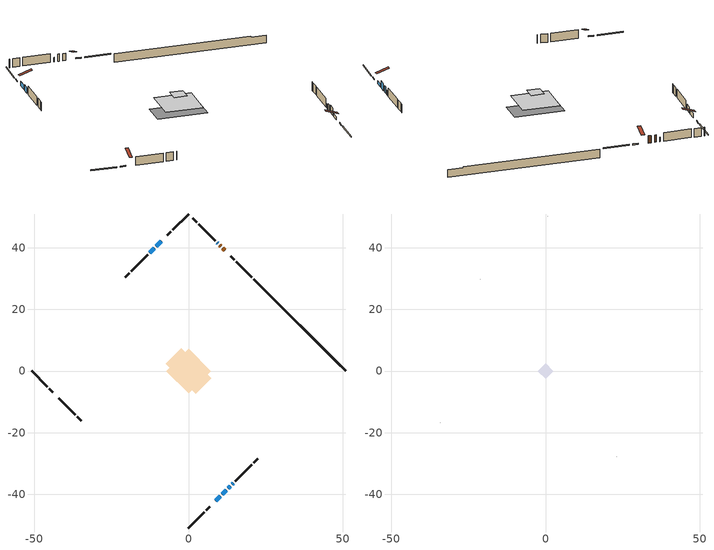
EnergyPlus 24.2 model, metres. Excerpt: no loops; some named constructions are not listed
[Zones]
conditioned space
 floor adiabatic (AdiabaticFloorConstruction): -7.27,0 0,7.27 7.27,0 0,-7.27 z0.61
 floor foundation (Slab1 construction): -7.44,2.38 -2.38,7.44 7.44,-2.38 2.38,-7.44 z-1.77
 wall outside (RimJoist1 construction): 0,-50.9 5.09,-45.81 / -50.9,0 -45.81,-5.09 / 0,50.9 -5.09,45.81 / 20.5,30.4 15.41,35.49 z0.61:0.91
 wall outside (RimJoist2 construction): 5.75,-45.15 6.83,-44.07 / -45.15,-5.75 -44.07,-6.83 / -5.75,45.15 -6.83,44.07 / 14.75,36.15 13.67,37.22 z0.61:0.91
 wall outside (AdiabaticWallConstruction 1): 11.71,39.19 11.06,39.84 / 10.41,40.49 10.13,40.77 z0.61:2.64
 wall outside (AdiabaticWallConstruction): -8.79,42.1 -10.52,40.38 / 9.48,41.42 9.31,41.59 / 14.19,-36.71 14.53,-36.37 z0.61:1.83; -11.17,39.72 -12.54,38.36 z0.61:2.24; 8.79,-42.1 10.23,-40.67 z0.61:1.47; 10.88,-40.01 12.23,-38.66 z0.61:2.64; 12.89,-38.01 13.54,-37.36 z0.61:2.44
 wall outside (Wall1 construction): 15.18,-35.71 20.52,-30.38 / -42.1,-8.79 -36.77,-14.13 / -13.2,37.7 -18.53,32.37 / 8.65,42.25 3.32,47.58 z0.61:3.05
 wall outside (Wall2 construction): 21.17,-29.72 22.48,-28.42 / -36.11,-14.78 -34.81,-16.09 / -19.19,31.71 -20.5,30.4 / 2.66,48.24 1.35,49.54 z0.61:3.05
 wall foundation (FoundationWall1 construction): 21.15,29.74,-1.77 21.15,29.74,0.61 47.92,2.97,0.61 47.92,2.97,0.4 50.9,0,0.4 50.9,0,-1.77
 window (WindowConstruction): -8.79,42.1 -10.52,40.38 z0.61:1.83
 window (WindowConstruction 6): 9.48,41.42 9.31,41.59 z0.61:1.83
 window (WindowConstruction 1): -11.17,39.72 -12.54,38.36 z0.61:2.23
 window (WindowConstruction 2): 8.79,-42.1 10.23,-40.67 z0.61:1.47
 window (WindowConstruction 3): 10.88,-40.01 12.23,-38.67 z0.61:2.64
 window (WindowConstruction 4): 12.89,-38.01 13.54,-37.36 z0.61:2.44
 window (WindowConstruction 5): 14.19,-36.7 14.53,-36.37 z0.61:1.83
 door (Door): 11.7,39.19 11.06,39.84 z0.61:2.64
 door (Door 1): 10.4,40.49 10.13,40.76 z0.61:2.64
 ceiling adiabatic (AdiabaticFloorConstruction): 0,-7.27 7.27,0 0,7.27 -7.27,0 z0.61
attic - vented
 floor to conditioned space (Floor1 construction Reversed): -2.55,0 0,2.55 2.55,0 0,-2.55 z3.05
 wall outside (Wall3 construction): 23.14,-27.76 23.18,-27.72 / -34.15,-16.75 -34.11,-16.79 / -21.15,29.74 -21.19,29.7 / 0.7,50.2 0.66,50.24 z0.61:3.05
 roof outside (Roof1 construction): 8.14,-42.76,3.05 5.66,-40.28,4.22 5,-40.93,4.22 7.48,-43.41,3.05; -42.76,-8.14,3.05 -40.28,-5.66,4.22 -40.93,-5,4.22 -43.41,-7.48,3.05; -8.14,42.76,3.05 -5.66,40.28,4.22 -5,40.93,4.22 -7.48,43.41,3.05; 12.36,38.54,3.05 9.88,36.05,4.22 10.54,35.4,4.22 13.02,37.88,3.05
[Material] Roughness=Rough; Thermal Absorptance=0.9
Name | Thickness {m} | Conductivity {W/m-K} | Density {kg/m3} | Specific Heat {J/kg-K} | Solar Absorptance | Visible Absorptance
ceiling stud and cavity | 0.1397 | 0.0800577 | 65.682 | 1177.47 | 0.7 | 0.7
gypsum board | 0.0127 | 0.160291 | 801 | 837.4 | 0.6 | 0.6
[Construction]
Floor1 construction: ceiling stud and cavity, gypsum board
[EnergyManagementSystem:OutputVariable] Type of Data in Variable=Summed
Name | EMS Variable | Update Frequency | EMS Program or Subroutine | Units
central ac and furnace supply fan disaggregate htg primary | central_ac_and_furnace_supply_fan_primary_htg | SystemTimestep | central_ac_and_furnace_supply_fan_disaggregate_program_1 | J
unit heater supply fan disaggregate htg primary | unit_heater_supply_fan_primary_htg | SystemTimestep | unit_heater_supply_fan_disaggregate_program | J
loads_htg_tot_peakload_outvar; loads_htg_tot_annual_outvar; Energy Management System Output Variable 1; Energy Management System Output Variable 45 | loads_htg_tot | ZoneTimestep | total_loads_program | J
loads_clg_tot_peakload_outvar; loads_clg_tot_annual_outvar; Energy Management System Output Variable 2; Energy Management System Output Variable 46 | loads_clg_tot | ZoneTimestep | total_loads_program | J
htg_unmet_hours_annual_outvar; Energy Management System Output Variable 3 | htg_unmet_hours | ZoneTimestep | unmet_hours_program | hr
clg_unmet_hours_annual_outvar; Energy Management System Output Variable 4 | clg_unmet_hours | ZoneTimestep | unmet_hours_program | hr
loads_htg_roofs_annual_outvar; Energy Management System Output Variable 5 | loads_htg_roofs | ZoneTimestep | component_loads_program | J
loads_htg_ceilings_annual_outvar; Energy Management System Output Variable 6 | loads_htg_ceilings | ZoneTimestep | component_loads_program | J
loads_htg_walls_annual_outvar; Energy Management System Output Variable 7 | loads_htg_walls | ZoneTimestep | component_loads_program | J
loads_htg_rim_joists_annual_outvar; Energy Management System Output Variable 8 | loads_htg_rim_joists | ZoneTimestep | component_loads_program | J
loads_htg_foundation_walls_annual_outvar; Energy Management System Output Variable 9 | loads_htg_foundation_walls | ZoneTimestep | component_loads_program | J
loads_htg_doors_annual_outvar; Energy Management System Output Variable 10 | loads_htg_doors | ZoneTimestep | component_loads_program | J
loads_htg_windows_conduction_annual_outvar; Energy Management System Output Variable 11 | loads_htg_windows_conduction | ZoneTimestep | component_loads_program | J
loads_htg_windows_solar_annual_outvar; Energy Management System Output Variable 12 | loads_htg_windows_solar | ZoneTimestep | component_loads_program | J
loads_htg_skylights_conduction_annual_outvar; Energy Management System Output Variable 13 | loads_htg_skylights_conduction | ZoneTimestep | component_loads_program | J
loads_htg_skylights_solar_annual_outvar; Energy Management System Output Variable 14 | loads_htg_skylights_solar | ZoneTimestep | component_loads_program | J
loads_htg_floors_annual_outvar; Energy Management System Output Variable 15 | loads_htg_floors | ZoneTimestep | component_loads_program | J
loads_htg_slabs_annual_outvar; Energy Management System Output Variable 16 | loads_htg_slabs | ZoneTimestep | component_loads_program | J
loads_htg_internal_mass_annual_outvar; Energy Management System Output Variable 17 | loads_htg_internal_mass | ZoneTimestep | component_loads_program | J
loads_htg_infil_annual_outvar; Energy Management System Output Variable 18 | loads_htg_infil | ZoneTimestep | component_loads_program | J
loads_htg_natvent_annual_outvar; Energy Management System Output Variable 19 | loads_htg_natvent | ZoneTimestep | component_loads_program | J
loads_htg_mechvent_annual_outvar; Energy Management System Output Variable 20 | loads_htg_mechvent | ZoneTimestep | component_loads_program | J
loads_htg_whf_annual_outvar; Energy Management System Output Variable 21 | loads_htg_whf | ZoneTimestep | component_loads_program | J
loads_htg_ducts_annual_outvar; Energy Management System Output Variable 22 | loads_htg_ducts | ZoneTimestep | component_loads_program | J
loads_htg_intgains_annual_outvar; Energy Management System Output Variable 23 | loads_htg_intgains | ZoneTimestep | component_loads_program | J
loads_htg_lighting_annual_outvar; Energy Management System Output Variable 24 | loads_htg_lighting | ZoneTimestep | component_loads_program | J
loads_clg_roofs_annual_outvar; Energy Management System Output Variable 25 | loads_clg_roofs | ZoneTimestep | component_loads_program | J
loads_clg_ceilings_annual_outvar; Energy Management System Output Variable 26 | loads_clg_ceilings | ZoneTimestep | component_loads_program | J
loads_clg_walls_annual_outvar; Energy Management System Output Variable 27 | loads_clg_walls | ZoneTimestep | component_loads_program | J
loads_clg_rim_joists_annual_outvar; Energy Management System Output Variable 28 | loads_clg_rim_joists | ZoneTimestep | component_loads_program | J
loads_clg_foundation_walls_annual_outvar; Energy Management System Output Variable 29 | loads_clg_foundation_walls | ZoneTimestep | component_loads_program | J
loads_clg_doors_annual_outvar; Energy Management System Output Variable 30 | loads_clg_doors | ZoneTimestep | component_loads_program | J
loads_clg_windows_conduction_annual_outvar; Energy Management System Output Variable 31 | loads_clg_windows_conduction | ZoneTimestep | component_loads_program | J
loads_clg_windows_solar_annual_outvar; Energy Management System Output Variable 32 | loads_clg_windows_solar | ZoneTimestep | component_loads_program | J
loads_clg_skylights_conduction_annual_outvar; Energy Management System Output Variable 33 | loads_clg_skylights_conduction | ZoneTimestep | component_loads_program | J
loads_clg_skylights_solar_annual_outvar; Energy Management System Output Variable 34 | loads_clg_skylights_solar | ZoneTimestep | component_loads_program | J
loads_clg_floors_annual_outvar; Energy Management System Output Variable 35 | loads_clg_floors | ZoneTimestep | component_loads_program | J
loads_clg_slabs_annual_outvar; Energy Management System Output Variable 36 | loads_clg_slabs | ZoneTimestep | component_loads_program | J
loads_clg_internal_mass_annual_outvar; Energy Management System Output Variable 37 | loads_clg_internal_mass | ZoneTimestep | component_loads_program | J
loads_clg_infil_annual_outvar; Energy Management System Output Variable 38 | loads_clg_infil | ZoneTimestep | component_loads_program | J
loads_clg_natvent_annual_outvar; Energy Management System Output Variable 39 | loads_clg_natvent | ZoneTimestep | component_loads_program | J
loads_clg_mechvent_annual_outvar; Energy Management System Output Variable 40 | loads_clg_mechvent | ZoneTimestep | component_loads_program | J
loads_clg_whf_annual_outvar; Energy Management System Output Variable 41 | loads_clg_whf | ZoneTimestep | component_loads_program | J
loads_clg_ducts_annual_outvar; Energy Management System Output Variable 42 | loads_clg_ducts | ZoneTimestep | component_loads_program | J
loads_clg_intgains_annual_outvar; Energy Management System Output Variable 43 | loads_clg_intgains | ZoneTimestep | component_loads_program | J
loads_clg_lighting_annual_outvar; Energy Management System Output Variable 44 | loads_clg_lighting | ZoneTimestep | component_loads_program | J
[Schedule:Day:Interval]
interior lighting schedule day 4: No, 01:00, 0.0763636, 04:00, 0.0636364, 05:00, 0.07, 06:00, 0.114545, 07:00, 0.190909, 08:00, 0.241818, 10:00, 0.260909, 11:00, 0.248182, 12:00, 0.235455, 13:00, 0.229091, 14:00, 0.222727, 15:00, 0.235455, 16:00, 0.260909, 17:00, 0.318182, 18:00, 0.413636, 19:00, 0.547273, 20:00, 0.674545, 21:00, 0.7, 22:00, 0.502727, 23:00, 0.254545, 24:00, 0.114545
interior lighting schedule day 5: No, 01:00, 0.0727273, 04:00, 0.0606061, 05:00, 0.0666667, 06:00, 0.109091, 07:00, 0.181818, 08:00, 0.230303, 10:00, 0.248485, 11:00, 0.236364, 12:00, 0.224242, 13:00, 0.218182, 14:00, 0.212121, 15:00, 0.224242, 16:00, 0.248485, 17:00, 0.30303, 18:00, 0.393939, 19:00, 0.521212, 20:00, 0.642424, 21:00, 0.666667, 22:00, 0.478788, 23:00, 0.242424, 24:00, 0.109091
interior lighting schedule day 6: No, 01:00, 0.0745455, 04:00, 0.0621212, 05:00, 0.0683333, 06:00, 0.111818, 07:00, 0.186364, 08:00, 0.236061, 10:00, 0.254697, 11:00, 0.242273, 12:00, 0.229848, 13:00, 0.223636, 14:00, 0.217424, 15:00, 0.229848, 16:00, 0.254697, 17:00, 0.310606, 18:00, 0.403788, 19:00, 0.534242, 20:00, 0.658485, 21:00, 0.683333, 22:00, 0.490758, 23:00, 0.248485, 24:00, 0.111818
interior lighting schedule day 7: No, 01:00, 0.08, 04:00, 0.0666667, 05:00, 0.0733333, 06:00, 0.12, 07:00, 0.2, 08:00, 0.253333, 10:00, 0.273333, 11:00, 0.26, 12:00, 0.246667, 13:00, 0.24, 14:00, 0.233333, 15:00, 0.246667, 16:00, 0.273333, 17:00, 0.333333, 18:00, 0.433333, 19:00, 0.573333, 20:00, 0.706667, 21:00, 0.733333, 22:00, 0.526667, 23:00, 0.266667, 24:00, 0.12
interior lighting schedule day 8: No, 01:00, 0.0890909, 04:00, 0.0742424, 05:00, 0.0816667, 06:00, 0.133636, 07:00, 0.222727, 08:00, 0.282121, 10:00, 0.304394, 11:00, 0.289545, 12:00, 0.274697, 13:00, 0.267273, 14:00, 0.259848, 15:00, 0.274697, 16:00, 0.304394, 17:00, 0.371212, 18:00, 0.482576, 19:00, 0.638485, 20:00, 0.78697, 21:00, 0.816667, 22:00, 0.586515, 23:00, 0.29697, 24:00, 0.133636
interior lighting schedule day 9: No, 01:00, 0.0972727, 04:00, 0.0810606, 05:00, 0.0891667, 06:00, 0.145909, 07:00, 0.243182, 08:00, 0.30803, 10:00, 0.332348, 11:00, 0.316136, 12:00, 0.299924, 13:00, 0.291818, 14:00, 0.283712, 15:00, 0.299924, 16:00, 0.332348, 17:00, 0.405303, 18:00, 0.526894, 19:00, 0.697121, 20:00, 0.859242, 21:00, 0.891667, 22:00, 0.640379, 23:00, 0.324242, 24:00, 0.145909
interior lighting schedule day 10: No, 01:00, 0.105455, 04:00, 0.0878788, 05:00, 0.0966667, 06:00, 0.158182, 07:00, 0.263636, 08:00, 0.333939, 10:00, 0.360303, 11:00, 0.342727, 12:00, 0.325152, 13:00, 0.316364, 14:00, 0.307576, 15:00, 0.325152, 16:00, 0.360303, 17:00, 0.439394, 18:00, 0.571212, 19:00, 0.755758, 20:00, 0.931515, 21:00, 0.966667, 22:00, 0.694242, 23:00, 0.351515, 24:00, 0.158182
interior lighting schedule day 11: No, 01:00, 0.109091, 04:00, 0.0909091, 05:00, 0.1, 06:00, 0.163636, 07:00, 0.272727, 08:00, 0.345455, 10:00, 0.372727, 11:00, 0.354545, 12:00, 0.336364, 13:00, 0.327273, 14:00, 0.318182, 15:00, 0.336364, 16:00, 0.372727, 17:00, 0.454545, 18:00, 0.590909, 19:00, 0.781818, 20:00, 0.963636, 21:00, 1, 22:00, 0.718182, 23:00, 0.363636, 24:00, 0.163636
occupants schedule day: No, 05:00, 0.426829, 06:00, 0.719512, 07:00, 1, 08:00, 0.670732, 09:00, 0.329268, 14:00, 0.170732, 15:00, 0.231707, 16:00, 0.329268, 17:00, 0.5, 18:00, 0.670732, 19:00, 0.829268, 21:00, 1, 22:00, 0.853659, 23:00, 0.646341, 24:00, 0.426829
occupants schedule default day; clothes dryer schedule default day; cooking range schedule default day; mech vent bath fan 0 schedule default day; misc plug loads schedule default day; general water use schedule default day; clothes dryer exhaust 0 schedule default day; cooling season schedule day; cooling season schedule day 2; cooling season schedule default day; exterior lighting schedule default day; natural vent schedule default day: No, 24:00, 0
clothes dryer schedule day; clothes dryer exhaust 0 schedule day: No, 01:00, 0.123457, 02:00, 0.0740741, 03:00, 0.0493827, 04:00, 0.0246914, 05:00, 0.0493827, 06:00, 0.0740741, 07:00, 0.197531, 08:00, 0.395062, 09:00, 0.592593, 10:00, 0.839506, 11:00, 0.962963, 12:00, 1, 13:00, 0.91358, 14:00, 0.82716, 15:00, 0.716049, 16:00, 0.753086, 17:00, 0.679012, 18:00, 0.666667, 20:00, 0.62963, 21:00, 0.641975, 22:00, 0.666667, 23:00, 0.54321, 24:00, 0.296296
cooking range schedule day: No, 05:00, 0.0597015, 06:00, 0.11194, 07:00, 0.171642, 08:00, 0.291045, 11:00, 0.343284, 12:00, 0.402985, 13:00, 0.462687, 14:00, 0.343284, 15:00, 0.291045, 16:00, 0.402985, 17:00, 0.567164, 18:00, 1, 19:00, 0.850746, 20:00, 0.432836, 21:00, 0.291045, 22:00, 0.231343, 23:00, 0.171642, 24:00, 0.11194
mech vent bath fan 0 schedule day: No, 07:00, 0, 08:00, 1, 09:00, 0.2, 24:00, 0
misc plug loads schedule day: No, 06:00, 0.705882, 07:00, 0.745098, 08:00, 0.803922, 15:00, 0.823529, 16:00, 0.862745, 17:00, 0.921569, 18:00, 0.980392, 19:00, 1, 20:00, 0.980392, 21:00, 0.941176, 22:00, 0.862745, 23:00, 0.784314, 24:00, 0.72549
general water use schedule day: No, 01:00, 0.315068, 03:00, 0.287671, 04:00, 0.342466, 05:00, 0.369863, 06:00, 0.520548, 07:00, 0.60274, 08:00, 0.534247, 10:00, 0.506849, 11:00, 0.465753, 14:00, 0.479452, 15:00, 0.534247, 16:00, 0.589041, 17:00, 0.69863, 18:00, 0.876712, 19:00, 0.890411, 20:00, 0.986301, 21:00, 1, 22:00, 0.863014, 23:00, 0.616438, 24:00, 0.465753
cooling season schedule day 1: No, 24:00, 1
exterior lighting schedule day: No, 01:00, 0.566667, 03:00, 0.524167, 05:00, 0.495833, 06:00, 0.5525, 07:00, 0.623333, 08:00, 0.580833, 09:00, 0.439167, 10:00, 0.354167, 12:00, 0.34, 13:00, 0.354167, 14:00, 0.396667, 15:00, 0.425, 16:00, 0.495833, 17:00, 0.623333, 18:00, 0.793333, 19:00, 0.906667, 20:00, 0.963333, 21:00, 0.991667, 22:00, 0.920833, 23:00, 0.793333, 24:00, 0.665833
exterior lighting schedule day 1: No, 01:00, 0.528571, 03:00, 0.488929, 05:00, 0.4625, 06:00, 0.515357, 07:00, 0.581429, 08:00, 0.541786, 09:00, 0.409643, 10:00, 0.330357, 12:00, 0.317143, 13:00, 0.330357, 14:00, 0.37, 15:00, 0.396429, 16:00, 0.4625, 17:00, 0.581429, 18:00, 0.74, 19:00, 0.845714, 20:00, 0.898571, 21:00, 0.925, 22:00, 0.858929, 23:00, 0.74, 24:00, 0.621071
exterior lighting schedule day 10: No, 01:00, 0.552381, 03:00, 0.510952, 05:00, 0.483333, 06:00, 0.538571, 07:00, 0.607619, 08:00, 0.56619, 09:00, 0.428095, 10:00, 0.345238, 12:00, 0.331429, 13:00, 0.345238, 14:00, 0.386667, 15:00, 0.414286, 16:00, 0.483333, 17:00, 0.607619, 18:00, 0.773333, 19:00, 0.88381, 20:00, 0.939048, 21:00, 0.966667, 22:00, 0.897619, 23:00, 0.773333, 24:00, 0.649048
exterior lighting schedule day 11: No, 01:00, 0.571429, 03:00, 0.528571, 05:00, 0.5, 06:00, 0.557143, 07:00, 0.628571, 08:00, 0.585714, 09:00, 0.442857, 10:00, 0.357143, 12:00, 0.342857, 13:00, 0.357143, 14:00, 0.4, 15:00, 0.428571, 16:00, 0.5, 17:00, 0.628571, 18:00, 0.8, 19:00, 0.914286, 20:00, 0.971429, 21:00, 1, 22:00, 0.928571, 23:00, 0.8, 24:00, 0.671429
exterior lighting schedule day 2: No, 01:00, 0.485714, 03:00, 0.449286, 05:00, 0.425, 06:00, 0.473571, 07:00, 0.534286, 08:00, 0.497857, 09:00, 0.376429, 10:00, 0.303571, 12:00, 0.291429, 13:00, 0.303571, 14:00, 0.34, 15:00, 0.364286, 16:00, 0.425, 17:00, 0.534286, 18:00, 0.68, 19:00, 0.777143, 20:00, 0.825714, 21:00, 0.85, 22:00, 0.789286, 23:00, 0.68, 24:00, 0.570714
exterior lighting schedule day 3: No, 01:00, 0.442857, 03:00, 0.409643, 05:00, 0.3875, 06:00, 0.431786, 07:00, 0.487143, 08:00, 0.453929, 09:00, 0.343214, 10:00, 0.276786, 12:00, 0.265714, 13:00, 0.276786, 14:00, 0.31, 15:00, 0.332143, 16:00, 0.3875, 17:00, 0.487143, 18:00, 0.62, 19:00, 0.708571, 20:00, 0.752857, 21:00, 0.775, 22:00, 0.719643, 23:00, 0.62, 24:00, 0.520357
exterior lighting schedule day 4: No, 01:00, 0.4, 03:00, 0.37, 05:00, 0.35, 06:00, 0.39, 07:00, 0.44, 08:00, 0.41, 09:00, 0.31, 10:00, 0.25, 12:00, 0.24, 13:00, 0.25, 14:00, 0.28, 15:00, 0.3, 16:00, 0.35, 17:00, 0.44, 18:00, 0.56, 19:00, 0.64, 20:00, 0.68, 21:00, 0.7, 22:00, 0.65, 23:00, 0.56, 24:00, 0.47
exterior lighting schedule day 5: No, 01:00, 0.380952, 03:00, 0.352381, 05:00, 0.333333, 06:00, 0.371429, 07:00, 0.419048, 08:00, 0.390476, 09:00, 0.295238, 10:00, 0.238095, 12:00, 0.228571, 13:00, 0.238095, 14:00, 0.266667, 15:00, 0.285714, 16:00, 0.333333, 17:00, 0.419048, 18:00, 0.533333, 19:00, 0.609524, 20:00, 0.647619, 21:00, 0.666667, 22:00, 0.619048, 23:00, 0.533333, 24:00, 0.447619
exterior lighting schedule day 6: No, 01:00, 0.390476, 03:00, 0.36119, 05:00, 0.341667, 06:00, 0.380714, 07:00, 0.429524, 08:00, 0.400238, 09:00, 0.302619, 10:00, 0.244048, 12:00, 0.234286, 13:00, 0.244048, 14:00, 0.273333, 15:00, 0.292857, 16:00, 0.341667, 17:00, 0.429524, 18:00, 0.546667, 19:00, 0.624762, 20:00, 0.66381, 21:00, 0.683333, 22:00, 0.634524, 23:00, 0.546667, 24:00, 0.45881
exterior lighting schedule day 7: No, 01:00, 0.419048, 03:00, 0.387619, 05:00, 0.366667, 06:00, 0.408571, 07:00, 0.460952, 08:00, 0.429524, 09:00, 0.324762, 10:00, 0.261905, 12:00, 0.251429, 13:00, 0.261905, 14:00, 0.293333, 15:00, 0.314286, 16:00, 0.366667, 17:00, 0.460952, 18:00, 0.586667, 19:00, 0.670476, 20:00, 0.712381, 21:00, 0.733333, 22:00, 0.680952, 23:00, 0.586667, 24:00, 0.492381
exterior lighting schedule day 8: No, 01:00, 0.466667, 03:00, 0.431667, 05:00, 0.408333, 06:00, 0.455, 07:00, 0.513333, 08:00, 0.478333, 09:00, 0.361667, 10:00, 0.291667, 12:00, 0.28, 13:00, 0.291667, 14:00, 0.326667, 15:00, 0.35, 16:00, 0.408333, 17:00, 0.513333, 18:00, 0.653333, 19:00, 0.746667, 20:00, 0.793333, 21:00, 0.816667, 22:00, 0.758333, 23:00, 0.653333, 24:00, 0.548333
exterior lighting schedule day 9: No, 01:00, 0.509524, 03:00, 0.47131, 05:00, 0.445833, 06:00, 0.496786, 07:00, 0.560476, 08:00, 0.522262, 09:00, 0.394881, 10:00, 0.318452, 12:00, 0.305714, 13:00, 0.318452, 14:00, 0.356667, 15:00, 0.382143, 16:00, 0.445833, 17:00, 0.560476, 18:00, 0.713333, 19:00, 0.815238, 20:00, 0.86619, 21:00, 0.891667, 22:00, 0.827976, 23:00, 0.713333, 24:00, 0.59869
[Schedule:Week:Daily]
clothes dryer exhaust 0 schedule Week Rule - Jan1-Dec31: clothes dryer exhaust 0 schedule day, clothes dryer exhaust 0 schedule day, clothes dryer exhaust 0 schedule day, clothes dryer exhaust 0 schedule day, clothes dryer exhaust 0 schedule day, clothes dryer exhaust 0 schedule day, clothes dryer exhaust 0 schedule day, clothes dryer exhaust 0 schedule default day, clothes dryer exhaust 0 schedule default day, clothes dryer exhaust 0 schedule default day, clothes dryer exhaust 0 schedule default day, clothes dryer exhaust 0 schedule default day
cooling season schedule Week Rule - Jan1-May26: cooling season schedule day, cooling season schedule day, cooling season schedule day, cooling season schedule day, cooling season schedule day, cooling season schedule day, cooling season schedule day, cooling season schedule default day, cooling season schedule default day, cooling season schedule default day, cooling season schedule default day, cooling season schedule default day
cooling season schedule Week Rule - May27-Jun2: cooling season schedule day, cooling season schedule day, cooling season schedule day, cooling season schedule day, cooling season schedule day, cooling season schedule day 1, cooling season schedule day 1, cooling season schedule default day, cooling season schedule default day, cooling season schedule default day, cooling season schedule default day, cooling season schedule default day
cooling season schedule Week Rule - Jun3-Sep29: cooling season schedule day 1, cooling season schedule day 1, cooling season schedule day 1, cooling season schedule day 1, cooling season schedule day 1, cooling season schedule day 1, cooling season schedule day 1, cooling season schedule default day, cooling season schedule default day, cooling season schedule default day, cooling season schedule default day, cooling season schedule default day
cooling season schedule Week Rule - Sep30-Oct6: cooling season schedule day 1, cooling season schedule day 2, cooling season schedule day 2, cooling season schedule day 2, cooling season schedule day 2, cooling season schedule day 2, cooling season schedule day 2, cooling season schedule default day, cooling season schedule default day, cooling season schedule default day, cooling season schedule default day, cooling season schedule default day
cooling season schedule Week Rule - Oct7-Dec31: cooling season schedule day 2, cooling season schedule day 2, cooling season schedule day 2, cooling season schedule day 2, cooling season schedule day 2, cooling season schedule day 2, cooling season schedule day 2, cooling season schedule default day, cooling season schedule default day, cooling season schedule default day, cooling season schedule default day, cooling season schedule default day
natural vent schedule Week Rule - Jan1-Dec31: natural vent schedule default day, natural vent schedule default day, natural vent schedule default day, natural vent schedule default day, natural vent schedule default day, natural vent schedule default day, natural vent schedule default day, natural vent schedule default day, natural vent schedule default day, natural vent schedule default day, natural vent schedule default day, natural vent schedule default day
[Schedule:Year]
clothes dryer exhaust 0 schedule: clothes dryer exhaust 0 schedule Week Rule - Jan1-Dec31, 1, 1, 12, 31
cooling season schedule: cooling season schedule Week Rule - Jan1-May26, 1, 1, 5, 26, cooling season schedule Week Rule - May27-Jun2, 5, 27, 6, 2, cooling season schedule Week Rule - Jun3-Sep29, 6, 3, 9, 29, cooling season schedule Week Rule - Sep30-Oct6, 9, 30, 10, 6, cooling season schedule Week Rule - Oct7-Dec31, 10, 7, 12, 31
natural vent schedule: natural vent schedule Week Rule - Jan1-Dec31, 1, 1, 12, 31
